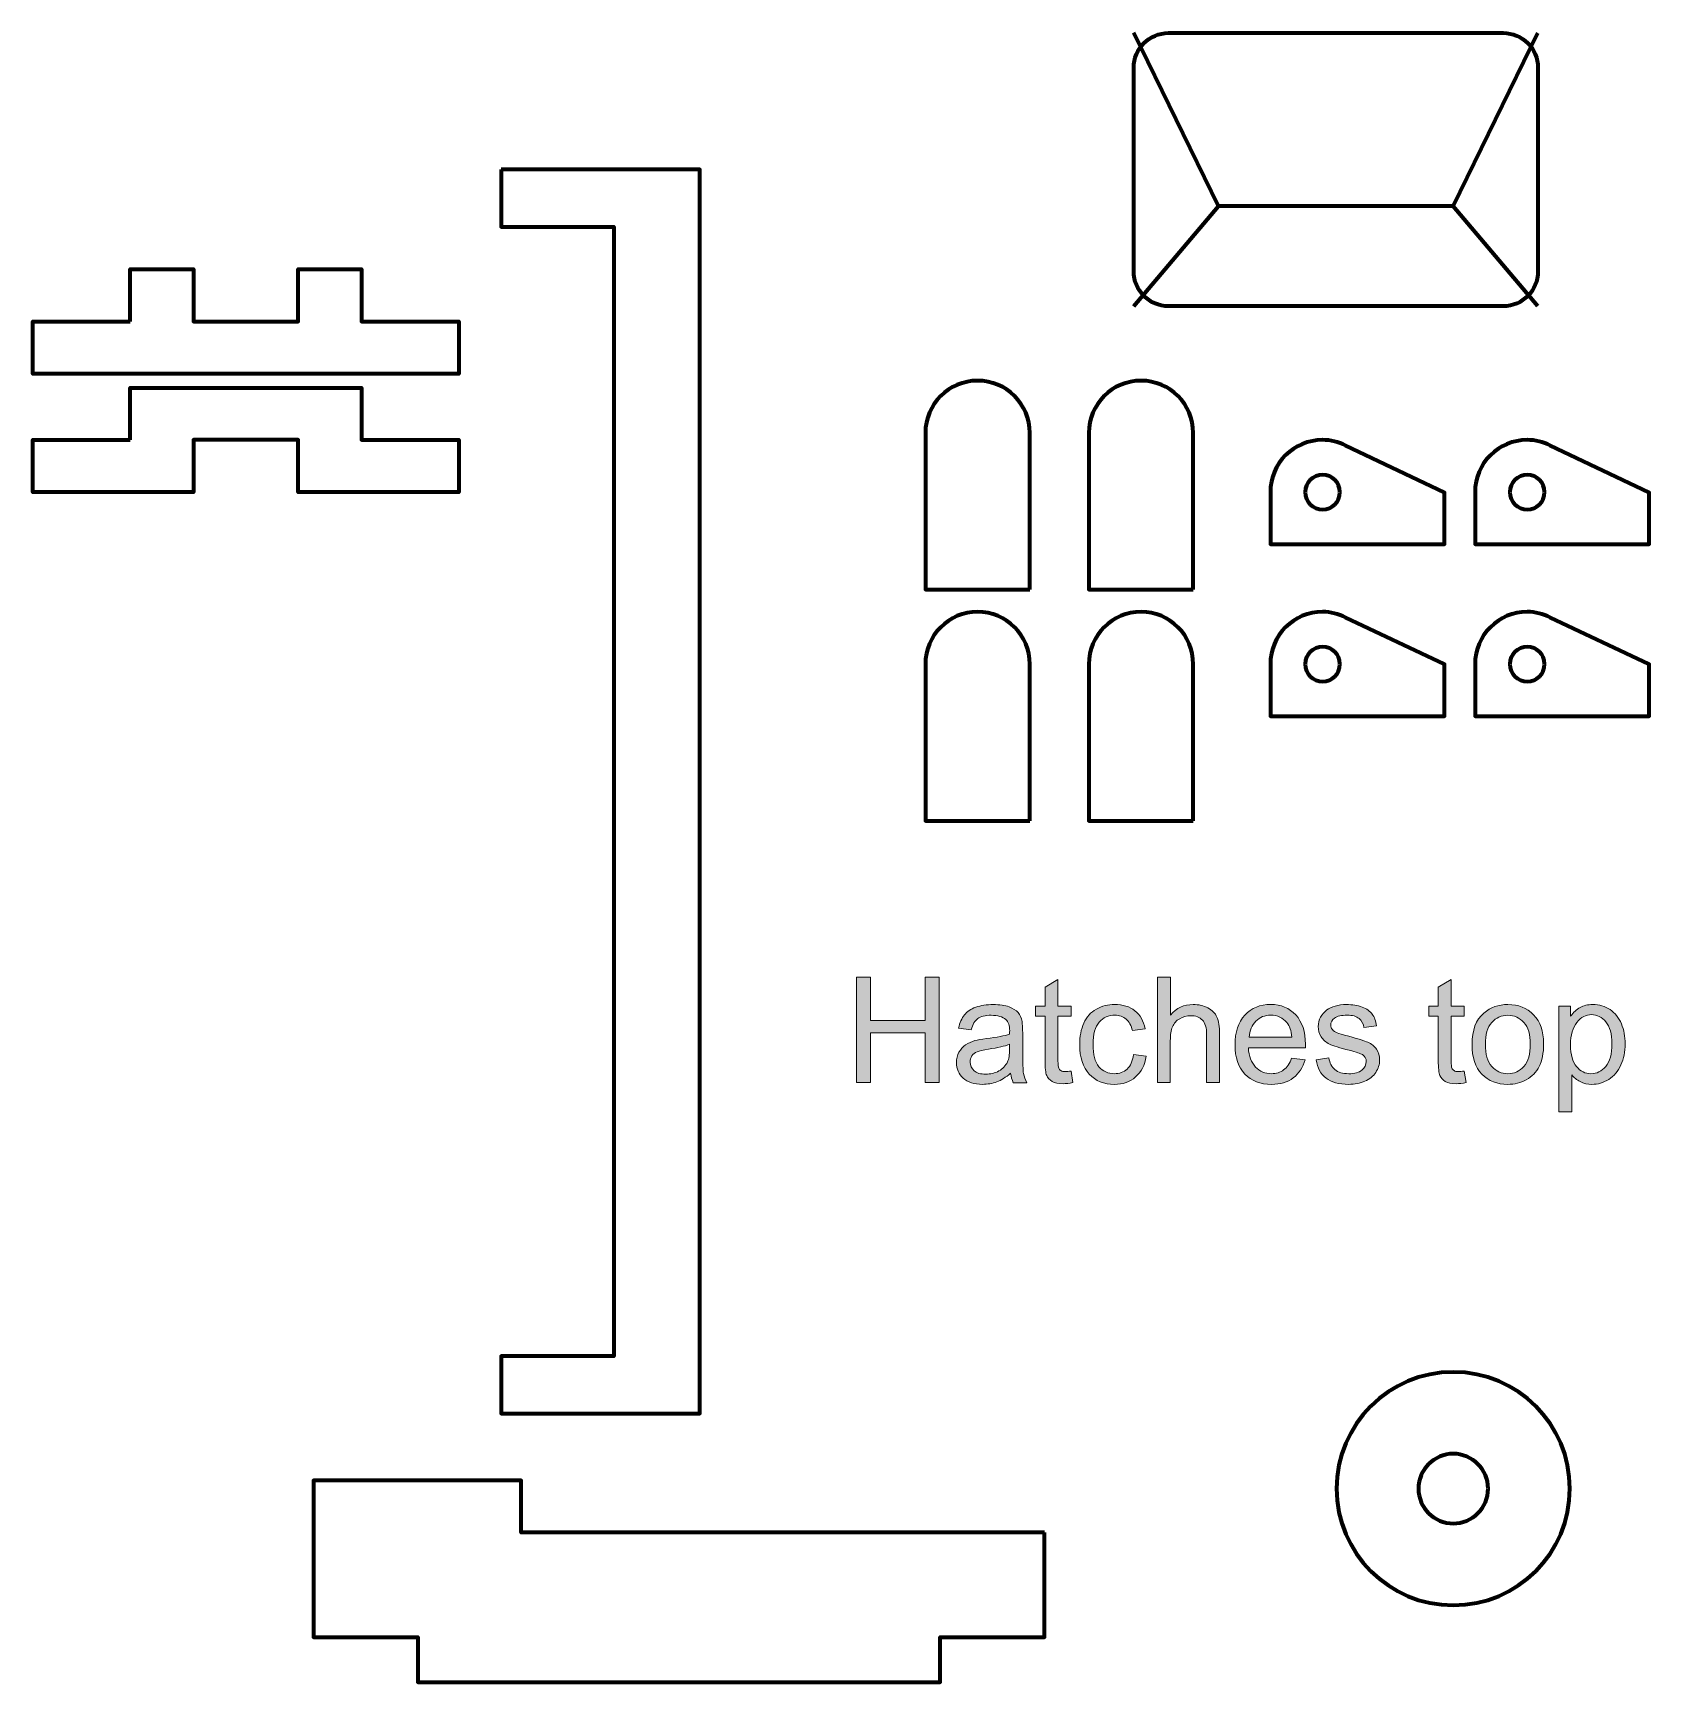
# Model space of a CAD drawing. Header units: inches. Extents: x 247 to 2765, y -1897 to -1110.
# Drawn here: x 246.86 to 293.29, y -1382.58 to -1335.19 of the extents above; entities that cross this region are included whole.
import ezdxf

# ---------------------------------------------------------------- set-up
doc = ezdxf.new("R2010")
doc.units = ezdxf.units.IN
doc.header["$MEASUREMENT"] = 0
doc.layers.add('Layer 1', color=7, linetype='Continuous')

# ---------------------------------------------------------------- blocks, each defined once
blk = doc.blocks.new('block 91')
at = {"layer": 'Layer 1', "color": 18, "lineweight": 70, "true_color": 0x010101}
blk.add_open_spline([(289.789, -1351.824), (290.026, -1351.824), (290.246, -1351.884), (290.445, -1351.981), (290.445, -1351.981), (293.287, -1353.331), (293.287, -1353.331), (293.287, -1353.331), (293.287, -1354.823), (293.287, -1354.823), (293.287, -1354.823), (288.289, -1354.823), (288.289, -1354.823), (288.289, -1354.823), (288.289, -1353.323), (288.289, -1353.323), (288.289, -1352.497), (288.961, -1351.824), (289.789, -1351.824)], degree=3, knots=[0, 0, 0, 0, 1, 1, 1, 2, 2, 2, 3, 3, 3, 4, 4, 4, 5, 5, 5, 6, 6, 6, 6], dxfattribs=at)
at = {"layer": 'Layer 1', "color": 240, "lineweight": 70, "true_color": 0xec2227}
blk.add_open_spline([(289.789, -1352.825), (290.065, -1352.825), (290.289, -1353.049), (290.289, -1353.324), (290.289, -1353.601), (290.065, -1353.824), (289.789, -1353.824), (289.513, -1353.824), (289.289, -1353.601), (289.289, -1353.324), (289.289, -1353.049), (289.513, -1352.825), (289.789, -1352.825)], degree=3, knots=[0, 0, 0, 0, 1, 1, 1, 2, 2, 2, 3, 3, 3, 4, 4, 4, 4], dxfattribs=at)
blk = doc.blocks.new('block 92')
at = {"layer": 'Layer 1', "color": 18, "lineweight": 70, "true_color": 0x010101}
blk.add_open_spline([(283.909, -1351.824), (284.146, -1351.824), (284.366, -1351.884), (284.565, -1351.981), (284.565, -1351.981), (287.407, -1353.331), (287.407, -1353.331), (287.407, -1353.331), (287.407, -1354.823), (287.407, -1354.823), (287.407, -1354.823), (282.409, -1354.823), (282.409, -1354.823), (282.409, -1354.823), (282.409, -1353.323), (282.409, -1353.323), (282.409, -1352.497), (283.081, -1351.824), (283.909, -1351.824)], degree=3, knots=[0, 0, 0, 0, 1, 1, 1, 2, 2, 2, 3, 3, 3, 4, 4, 4, 5, 5, 5, 6, 6, 6, 6], dxfattribs=at)
at = {"layer": 'Layer 1', "color": 240, "lineweight": 70, "true_color": 0xec2227}
blk.add_open_spline([(283.909, -1352.825), (284.186, -1352.825), (284.409, -1353.049), (284.409, -1353.324), (284.409, -1353.601), (284.186, -1353.824), (283.909, -1353.824), (283.634, -1353.824), (283.41, -1353.601), (283.41, -1353.324), (283.41, -1353.049), (283.634, -1352.825), (283.909, -1352.825)], degree=3, knots=[0, 0, 0, 0, 1, 1, 1, 2, 2, 2, 3, 3, 3, 4, 4, 4, 4], dxfattribs=at)
blk = doc.blocks.new('block 94')
at = {"layer": 'Layer 1', "color": 18, "lineweight": 70, "true_color": 0x010101}
blk.add_open_spline([(289.789, -1346.883), (290.026, -1346.883), (290.246, -1346.942), (290.445, -1347.04), (290.445, -1347.04), (293.287, -1348.39), (293.287, -1348.39), (293.287, -1348.39), (293.287, -1349.882), (293.287, -1349.882), (293.287, -1349.882), (288.289, -1349.882), (288.289, -1349.882), (288.289, -1349.882), (288.289, -1348.382), (288.289, -1348.382), (288.289, -1347.555), (288.961, -1346.883), (289.789, -1346.883)], degree=3, knots=[0, 0, 0, 0, 1, 1, 1, 2, 2, 2, 3, 3, 3, 4, 4, 4, 5, 5, 5, 6, 6, 6, 6], dxfattribs=at)
at = {"layer": 'Layer 1', "color": 240, "lineweight": 70, "true_color": 0xec2227}
blk.add_open_spline([(289.789, -1347.883), (290.065, -1347.883), (290.289, -1348.107), (290.289, -1348.383), (290.289, -1348.659), (290.065, -1348.883), (289.789, -1348.883), (289.513, -1348.883), (289.289, -1348.659), (289.289, -1348.383), (289.289, -1348.107), (289.513, -1347.883), (289.789, -1347.883)], degree=3, knots=[0, 0, 0, 0, 1, 1, 1, 2, 2, 2, 3, 3, 3, 4, 4, 4, 4], dxfattribs=at)
blk = doc.blocks.new('block 95')
at = {"layer": 'Layer 1', "color": 18, "lineweight": 70, "true_color": 0x010101}
blk.add_open_spline([(283.909, -1346.883), (284.146, -1346.883), (284.366, -1346.942), (284.565, -1347.04), (284.565, -1347.04), (287.407, -1348.39), (287.407, -1348.39), (287.407, -1348.39), (287.407, -1349.882), (287.407, -1349.882), (287.407, -1349.882), (282.409, -1349.882), (282.409, -1349.882), (282.409, -1349.882), (282.409, -1348.382), (282.409, -1348.382), (282.409, -1347.555), (283.081, -1346.883), (283.909, -1346.883)], degree=3, knots=[0, 0, 0, 0, 1, 1, 1, 2, 2, 2, 3, 3, 3, 4, 4, 4, 5, 5, 5, 6, 6, 6, 6], dxfattribs=at)
at = {"layer": 'Layer 1', "color": 240, "lineweight": 70, "true_color": 0xec2227}
blk.add_open_spline([(283.909, -1347.883), (284.186, -1347.883), (284.409, -1348.107), (284.409, -1348.383), (284.409, -1348.659), (284.186, -1348.883), (283.909, -1348.883), (283.634, -1348.883), (283.41, -1348.659), (283.41, -1348.383), (283.41, -1348.107), (283.634, -1347.883), (283.909, -1347.883)], degree=3, knots=[0, 0, 0, 0, 1, 1, 1, 2, 2, 2, 3, 3, 3, 4, 4, 4, 4], dxfattribs=at)
blk = doc.blocks.new('block 97')
at = {"layer": 'Layer 1', "color": 18, "lineweight": 70, "true_color": 0x010101}
blk.add_lwpolyline([(287.664, -1340.162), (280.917, -1340.162)], dxfattribs=at)
blk.add_open_spline([(279.484, -1335.188), (278.933, -1335.188), (278.485, -1335.635), (278.485, -1336.188), (278.485, -1336.188), (278.485, -1342.04), (278.485, -1342.04), (278.485, -1342.591), (278.933, -1343.04), (279.484, -1343.04), (279.484, -1343.04), (289.097, -1343.04), (289.097, -1343.04), (289.649, -1343.04), (290.097, -1342.591), (290.097, -1342.04), (290.097, -1342.04), (290.097, -1336.188), (290.097, -1336.188), (290.097, -1335.635), (289.649, -1335.188), (289.097, -1335.188), (289.097, -1335.188), (279.484, -1335.188), (279.484, -1335.188)], degree=3, knots=[0, 0, 0, 0, 1, 1, 1, 2, 2, 2, 3, 3, 3, 4, 4, 4, 5, 5, 5, 6, 6, 6, 7, 7, 7, 8, 8, 8, 8], dxfattribs=at)
blk = doc.blocks.new('block 96')
at = {"layer": 'Layer 1', "color": 240, "lineweight": 70, "true_color": 0xec2227}
for points in [[(278.485, -1343.04), (280.917, -1340.162), (278.485, -1335.188)], [(290.097, -1343.04), (287.664, -1340.162), (290.097, -1335.188)]]:
    blk.add_lwpolyline(points, dxfattribs=at)
at = {"layer": 'Layer 1'}
blk.add_blockref('block 97', (0, 0), dxfattribs=at)
blk = doc.blocks.new('block 98')
at = {"layer": 'Layer 1', "color": 18, "lineweight": 70, "true_color": 0x010101}
blk.add_open_spline([(287.664, -1373.669), (289.515, -1373.669), (291.015, -1375.169), (291.015, -1377.021), (291.015, -1378.871), (289.515, -1380.372), (287.664, -1380.372), (285.813, -1380.372), (284.313, -1378.871), (284.313, -1377.021), (284.313, -1375.169), (285.813, -1373.669), (287.664, -1373.669)], degree=3, knots=[0, 0, 0, 0, 1, 1, 1, 2, 2, 2, 3, 3, 3, 4, 4, 4, 4], dxfattribs=at)
at = {"layer": 'Layer 1', "color": 240, "lineweight": 70, "true_color": 0xec2227}
blk.add_open_spline([(287.664, -1376.02), (288.216, -1376.02), (288.664, -1376.468), (288.664, -1377.021), (288.664, -1377.573), (288.216, -1378.021), (287.664, -1378.021), (287.111, -1378.021), (286.664, -1377.573), (286.664, -1377.021), (286.664, -1376.468), (287.111, -1376.02), (287.664, -1376.02)], degree=3, knots=[0, 0, 0, 0, 1, 1, 1, 2, 2, 2, 3, 3, 3, 4, 4, 4, 4], dxfattribs=at)
blk = doc.blocks.new('block 130')
at = {"layer": 'Layer 1', "true_color": 0x3cb54a}
h = blk.add_hatch(color=95, dxfattribs=at)
h.dxf.hatch_style = 2
h.paths.add_polyline_path([(270.519, -1365.353), (270.519, -1362.323), (270.921, -1362.323), (270.921, -1363.566), (272.496, -1363.566), (272.496, -1362.323), (272.897, -1362.323), (272.897, -1365.353), (272.496, -1365.353), (272.496, -1363.925), (270.921, -1363.925), (270.921, -1365.353)])
h = blk.add_hatch(color=95, dxfattribs=at)
h.dxf.hatch_style = 2
edge = h.paths.add_edge_path()
edge.add_spline(control_points=[(276.683, -1365.02), (276.683, -1365.02), (276.736, -1365.349), (276.736, -1365.349), (276.631, -1365.371), (276.538, -1365.383), (276.455, -1365.383), (276.32, -1365.383), (276.215, -1365.361), (276.141, -1365.318), (276.066, -1365.275), (276.014, -1365.22), (275.984, -1365.149), (275.953, -1365.079), (275.938, -1364.933), (275.938, -1364.71), (275.938, -1364.71), (275.938, -1363.447), (275.938, -1363.447), (275.938, -1363.447), (275.665, -1363.447), (275.665, -1363.447), (275.665, -1363.447), (275.665, -1363.158), (275.665, -1363.158), (275.665, -1363.158), (275.938, -1363.158), (275.938, -1363.158), (275.938, -1363.158), (275.938, -1362.614), (275.938, -1362.614), (275.938, -1362.614), (276.308, -1362.391), (276.308, -1362.391), (276.308, -1362.391), (276.308, -1363.158), (276.308, -1363.158), (276.308, -1363.158), (276.683, -1363.158), (276.683, -1363.158), (276.683, -1363.158), (276.683, -1363.447), (276.683, -1363.447), (276.683, -1363.447), (276.308, -1363.447), (276.308, -1363.447), (276.308, -1363.447), (276.308, -1364.731), (276.308, -1364.731), (276.308, -1364.838), (276.315, -1364.905), (276.328, -1364.935), (276.341, -1364.966), (276.363, -1364.99), (276.393, -1365.008), (276.422, -1365.026), (276.465, -1365.035), (276.519, -1365.035), (276.561, -1365.035), (276.616, -1365.03), (276.683, -1365.02)], knot_values=[0, 0, 0, 0, 1, 1, 1, 2, 2, 2, 3, 3, 3, 4, 4, 4, 5, 5, 5, 6, 6, 6, 7, 7, 7, 8, 8, 8, 9, 9, 9, 10, 10, 10, 11, 11, 11, 12, 12, 12, 13, 13, 13, 14, 14, 14, 15, 15, 15, 16, 16, 16, 17, 17, 17, 18, 18, 18, 19, 19, 19, 20, 20, 20, 20], degree=3, periodic=1)
h = blk.add_hatch(color=95, dxfattribs=at)
h.dxf.hatch_style = 2
edge = h.paths.add_edge_path()
edge.add_spline(control_points=[(279.163, -1365.353), (279.163, -1365.353), (279.163, -1362.323), (279.163, -1362.323), (279.163, -1362.323), (279.536, -1362.323), (279.536, -1362.323), (279.536, -1362.323), (279.536, -1363.41), (279.536, -1363.41), (279.709, -1363.209), (279.928, -1363.108), (280.193, -1363.108), (280.355, -1363.108), (280.496, -1363.14), (280.616, -1363.204), (280.736, -1363.268), (280.822, -1363.357), (280.874, -1363.47), (280.925, -1363.582), (280.951, -1363.746), (280.951, -1363.962), (280.951, -1363.962), (280.951, -1365.353), (280.951, -1365.353), (280.951, -1365.353), (280.579, -1365.353), (280.579, -1365.353), (280.579, -1365.353), (280.579, -1363.962), (280.579, -1363.962), (280.579, -1363.776), (280.539, -1363.64), (280.457, -1363.556), (280.377, -1363.472), (280.263, -1363.429), (280.115, -1363.429), (280.005, -1363.429), (279.902, -1363.458), (279.804, -1363.515), (279.707, -1363.572), (279.638, -1363.65), (279.597, -1363.747), (279.555, -1363.845), (279.535, -1363.98), (279.535, -1364.152), (279.535, -1364.152), (279.535, -1365.353), (279.535, -1365.353), (279.535, -1365.353), (279.163, -1365.353), (279.163, -1365.353), (279.163, -1365.353), (279.163, -1365.353), (279.163, -1365.353)], knot_values=[0, 0, 0, 0, 1, 1, 1, 2, 2, 2, 3, 3, 3, 4, 4, 4, 5, 5, 5, 6, 6, 6, 7, 7, 7, 8, 8, 8, 9, 9, 9, 10, 10, 10, 11, 11, 11, 12, 12, 12, 13, 13, 13, 14, 14, 14, 15, 15, 15, 16, 16, 16, 17, 17, 17, 18, 18, 18, 18], degree=3, periodic=1)
h = blk.add_hatch(color=95, dxfattribs=at)
h.dxf.hatch_style = 2
edge = h.paths.add_edge_path()
edge.add_spline(control_points=[(287.977, -1365.02), (287.977, -1365.02), (288.031, -1365.349), (288.031, -1365.349), (287.926, -1365.371), (287.832, -1365.383), (287.749, -1365.383), (287.614, -1365.383), (287.51, -1365.361), (287.435, -1365.318), (287.361, -1365.275), (287.308, -1365.22), (287.278, -1365.149), (287.248, -1365.079), (287.233, -1364.933), (287.233, -1364.71), (287.233, -1364.71), (287.233, -1363.447), (287.233, -1363.447), (287.233, -1363.447), (286.96, -1363.447), (286.96, -1363.447), (286.96, -1363.447), (286.96, -1363.158), (286.96, -1363.158), (286.96, -1363.158), (287.233, -1363.158), (287.233, -1363.158), (287.233, -1363.158), (287.233, -1362.614), (287.233, -1362.614), (287.233, -1362.614), (287.603, -1362.391), (287.603, -1362.391), (287.603, -1362.391), (287.603, -1363.158), (287.603, -1363.158), (287.603, -1363.158), (287.977, -1363.158), (287.977, -1363.158), (287.977, -1363.158), (287.977, -1363.447), (287.977, -1363.447), (287.977, -1363.447), (287.603, -1363.447), (287.603, -1363.447), (287.603, -1363.447), (287.603, -1364.731), (287.603, -1364.731), (287.603, -1364.838), (287.61, -1364.905), (287.623, -1364.935), (287.636, -1364.966), (287.657, -1364.99), (287.687, -1365.008), (287.717, -1365.026), (287.759, -1365.035), (287.814, -1365.035), (287.855, -1365.035), (287.91, -1365.03), (287.977, -1365.02)], knot_values=[0, 0, 0, 0, 1, 1, 1, 2, 2, 2, 3, 3, 3, 4, 4, 4, 5, 5, 5, 6, 6, 6, 7, 7, 7, 8, 8, 8, 9, 9, 9, 10, 10, 10, 11, 11, 11, 12, 12, 12, 13, 13, 13, 14, 14, 14, 15, 15, 15, 16, 16, 16, 17, 17, 17, 18, 18, 18, 19, 19, 19, 20, 20, 20, 20], degree=3, periodic=1)
h = blk.add_hatch(color=95, dxfattribs=at)
h.dxf.hatch_style = 2
edge = h.paths.add_edge_path()
edge.add_spline(control_points=[(274.949, -1365.082), (274.81, -1365.199), (274.678, -1365.281), (274.551, -1365.33), (274.423, -1365.378), (274.287, -1365.402), (274.141, -1365.402), (273.899, -1365.402), (273.714, -1365.343), (273.585, -1365.225), (273.455, -1365.107), (273.39, -1364.957), (273.39, -1364.774), (273.39, -1364.666), (273.414, -1364.568), (273.464, -1364.479), (273.513, -1364.39), (273.576, -1364.319), (273.656, -1364.266), (273.735, -1364.212), (273.824, -1364.171), (273.924, -1364.143), (273.997, -1364.124), (274.107, -1364.106), (274.254, -1364.088), (274.555, -1364.051), (274.776, -1364.009), (274.918, -1363.96), (274.92, -1363.908), (274.921, -1363.876), (274.921, -1363.863), (274.921, -1363.711), (274.885, -1363.605), (274.814, -1363.543), (274.719, -1363.459), (274.578, -1363.417), (274.391, -1363.417), (274.216, -1363.417), (274.087, -1363.448), (274.003, -1363.509), (273.92, -1363.57), (273.858, -1363.679), (273.819, -1363.834), (273.819, -1363.834), (273.455, -1363.785), (273.455, -1363.785), (273.488, -1363.629), (273.542, -1363.503), (273.618, -1363.408), (273.694, -1363.312), (273.804, -1363.239), (273.947, -1363.186), (274.091, -1363.135), (274.257, -1363.109), (274.445, -1363.109), (274.633, -1363.109), (274.785, -1363.131), (274.902, -1363.175), (275.019, -1363.219), (275.105, -1363.275), (275.16, -1363.342), (275.215, -1363.409), (275.254, -1363.493), (275.276, -1363.595), (275.288, -1363.659), (275.295, -1363.773), (275.295, -1363.939), (275.295, -1363.939), (275.295, -1364.435), (275.295, -1364.435), (275.295, -1364.78), (275.303, -1365), (275.318, -1365.091), (275.334, -1365.182), (275.366, -1365.27), (275.412, -1365.354), (275.412, -1365.354), (275.024, -1365.354), (275.024, -1365.354), (274.985, -1365.275), (274.959, -1365.185), (274.949, -1365.082)], knot_values=[0, 0, 0, 0, 1, 1, 1, 2, 2, 2, 3, 3, 3, 4, 4, 4, 5, 5, 5, 6, 6, 6, 7, 7, 7, 8, 8, 8, 9, 9, 9, 10, 10, 10, 11, 11, 11, 12, 12, 12, 13, 13, 13, 14, 14, 14, 15, 15, 15, 16, 16, 16, 17, 17, 17, 18, 18, 18, 19, 19, 19, 20, 20, 20, 21, 21, 21, 22, 22, 22, 23, 23, 23, 24, 24, 24, 25, 25, 25, 26, 26, 26, 27, 27, 27, 27], degree=3, periodic=1)
edge = h.paths.add_edge_path()
edge.add_spline(control_points=[(274.917, -1364.251), (274.782, -1364.306), (274.58, -1364.353), (274.31, -1364.391), (274.157, -1364.414), (274.049, -1364.438), (273.985, -1364.466), (273.922, -1364.493), (273.873, -1364.533), (273.838, -1364.587), (273.804, -1364.64), (273.787, -1364.698), (273.787, -1364.764), (273.787, -1364.862), (273.824, -1364.946), (273.899, -1365.011), (273.974, -1365.078), (274.084, -1365.11), (274.229, -1365.11), (274.372, -1365.11), (274.5, -1365.079), (274.612, -1365.016), (274.723, -1364.953), (274.805, -1364.868), (274.857, -1364.759), (274.897, -1364.676), (274.917, -1364.551), (274.917, -1364.387), (274.917, -1364.387), (274.917, -1364.251), (274.917, -1364.251), (274.917, -1364.251), (274.917, -1364.251), (274.917, -1364.251)], knot_values=[0, 0, 0, 0, 1, 1, 1, 2, 2, 2, 3, 3, 3, 4, 4, 4, 5, 5, 5, 6, 6, 6, 7, 7, 7, 8, 8, 8, 9, 9, 9, 10, 10, 10, 11, 11, 11, 11], degree=3, periodic=1)
h = blk.add_hatch(color=95, dxfattribs=at)
h.dxf.hatch_style = 2
edge = h.paths.add_edge_path()
edge.add_spline(control_points=[(278.479, -1364.549), (278.479, -1364.549), (278.845, -1364.596), (278.845, -1364.596), (278.805, -1364.849), (278.703, -1365.046), (278.538, -1365.189), (278.374, -1365.332), (278.171, -1365.403), (277.932, -1365.403), (277.63, -1365.403), (277.39, -1365.304), (277.206, -1365.108), (277.024, -1364.912), (276.933, -1364.631), (276.933, -1364.264), (276.933, -1364.026), (276.972, -1363.819), (277.051, -1363.641), (277.13, -1363.463), (277.249, -1363.33), (277.41, -1363.241), (277.57, -1363.152), (277.745, -1363.107), (277.934, -1363.107), (278.172, -1363.107), (278.367, -1363.168), (278.518, -1363.288), (278.67, -1363.41), (278.767, -1363.58), (278.809, -1363.802), (278.809, -1363.802), (278.448, -1363.858), (278.448, -1363.858), (278.413, -1363.71), (278.353, -1363.6), (278.265, -1363.525), (278.177, -1363.451), (278.071, -1363.414), (277.948, -1363.414), (277.761, -1363.414), (277.608, -1363.481), (277.491, -1363.616), (277.374, -1363.75), (277.316, -1363.962), (277.316, -1364.253), (277.316, -1364.548), (277.371, -1364.762), (277.484, -1364.896), (277.597, -1365.03), (277.745, -1365.096), (277.927, -1365.096), (278.073, -1365.096), (278.195, -1365.051), (278.293, -1364.962), (278.39, -1364.872), (278.453, -1364.735), (278.479, -1364.549)], knot_values=[0, 0, 0, 0, 1, 1, 1, 2, 2, 2, 3, 3, 3, 4, 4, 4, 5, 5, 5, 6, 6, 6, 7, 7, 7, 8, 8, 8, 9, 9, 9, 10, 10, 10, 11, 11, 11, 12, 12, 12, 13, 13, 13, 14, 14, 14, 15, 15, 15, 16, 16, 16, 17, 17, 17, 18, 18, 18, 19, 19, 19, 19], degree=3, periodic=1)
h = blk.add_hatch(color=95, dxfattribs=at)
h.dxf.hatch_style = 2
edge = h.paths.add_edge_path()
edge.add_spline(control_points=[(283.021, -1364.646), (283.021, -1364.646), (283.405, -1364.694), (283.405, -1364.694), (283.344, -1364.918), (283.232, -1365.093), (283.068, -1365.216), (282.904, -1365.34), (282.695, -1365.402), (282.44, -1365.402), (282.119, -1365.402), (281.864, -1365.303), (281.676, -1365.105), (281.488, -1364.907), (281.394, -1364.63), (281.394, -1364.273), (281.394, -1363.904), (281.49, -1363.618), (281.679, -1363.413), (281.869, -1363.209), (282.116, -1363.107), (282.42, -1363.107), (282.713, -1363.107), (282.953, -1363.207), (283.139, -1363.407), (283.324, -1363.607), (283.418, -1363.888), (283.418, -1364.251), (283.418, -1364.273), (283.417, -1364.306), (283.416, -1364.35), (283.416, -1364.35), (281.778, -1364.35), (281.778, -1364.35), (281.792, -1364.592), (281.86, -1364.776), (281.983, -1364.904), (282.106, -1365.032), (282.259, -1365.096), (282.442, -1365.096), (282.579, -1365.096), (282.695, -1365.06), (282.791, -1364.989), (282.888, -1364.917), (282.964, -1364.802), (283.021, -1364.646)], knot_values=[0, 0, 0, 0, 1, 1, 1, 2, 2, 2, 3, 3, 3, 4, 4, 4, 5, 5, 5, 6, 6, 6, 7, 7, 7, 8, 8, 8, 9, 9, 9, 10, 10, 10, 11, 11, 11, 12, 12, 12, 13, 13, 13, 14, 14, 14, 15, 15, 15, 15], degree=3, periodic=1)
edge = h.paths.add_edge_path()
edge.add_spline(control_points=[(281.799, -1364.045), (281.799, -1364.045), (283.025, -1364.045), (283.025, -1364.045), (283.008, -1363.86), (282.961, -1363.721), (282.884, -1363.628), (282.766, -1363.486), (282.612, -1363.414), (282.423, -1363.414), (282.253, -1363.414), (282.109, -1363.471), (281.992, -1363.585), (281.876, -1363.7), (281.811, -1363.853), (281.799, -1364.045)], knot_values=[0, 0, 0, 0, 1, 1, 1, 2, 2, 2, 3, 3, 3, 4, 4, 4, 5, 5, 5, 5], degree=3, periodic=1)
h = blk.add_hatch(color=95, dxfattribs=at)
h.dxf.hatch_style = 2
edge = h.paths.add_edge_path()
edge.add_spline(control_points=[(283.723, -1364.698), (283.723, -1364.698), (284.091, -1364.64), (284.091, -1364.64), (284.112, -1364.787), (284.17, -1364.9), (284.263, -1364.979), (284.358, -1365.058), (284.49, -1365.097), (284.659, -1365.097), (284.83, -1365.097), (284.957, -1365.062), (285.039, -1364.992), (285.122, -1364.923), (285.164, -1364.841), (285.164, -1364.748), (285.164, -1364.664), (285.127, -1364.597), (285.054, -1364.549), (285.003, -1364.516), (284.876, -1364.474), (284.674, -1364.423), (284.401, -1364.355), (284.212, -1364.295), (284.107, -1364.244), (284.001, -1364.194), (283.922, -1364.124), (283.866, -1364.036), (283.812, -1363.947), (283.785, -1363.849), (283.785, -1363.741), (283.785, -1363.643), (283.807, -1363.553), (283.852, -1363.469), (283.897, -1363.386), (283.958, -1363.316), (284.036, -1363.261), (284.093, -1363.218), (284.172, -1363.182), (284.272, -1363.152), (284.372, -1363.123), (284.479, -1363.108), (284.594, -1363.108), (284.765, -1363.108), (284.917, -1363.133), (285.047, -1363.182), (285.177, -1363.232), (285.274, -1363.299), (285.335, -1363.384), (285.397, -1363.468), (285.44, -1363.582), (285.463, -1363.724), (285.463, -1363.724), (285.099, -1363.773), (285.099, -1363.773), (285.083, -1363.661), (285.035, -1363.573), (284.956, -1363.509), (284.877, -1363.445), (284.765, -1363.414), (284.621, -1363.414), (284.45, -1363.414), (284.328, -1363.442), (284.255, -1363.498), (284.182, -1363.554), (284.144, -1363.621), (284.144, -1363.697), (284.144, -1363.745), (284.16, -1363.789), (284.19, -1363.827), (284.22, -1363.867), (284.268, -1363.9), (284.333, -1363.926), (284.37, -1363.94), (284.479, -1363.972), (284.661, -1364.021), (284.924, -1364.092), (285.109, -1364.149), (285.213, -1364.194), (285.317, -1364.239), (285.398, -1364.304), (285.458, -1364.389), (285.517, -1364.475), (285.547, -1364.581), (285.547, -1364.708), (285.547, -1364.832), (285.51, -1364.949), (285.437, -1365.058), (285.365, -1365.167), (285.261, -1365.252), (285.124, -1365.312), (284.988, -1365.372), (284.833, -1365.402), (284.661, -1365.402), (284.376, -1365.402), (284.158, -1365.343), (284.009, -1365.225), (283.859, -1365.106), (283.764, -1364.931), (283.723, -1364.698)], knot_values=[0, 0, 0, 0, 1, 1, 1, 2, 2, 2, 3, 3, 3, 4, 4, 4, 5, 5, 5, 6, 6, 6, 7, 7, 7, 8, 8, 8, 9, 9, 9, 10, 10, 10, 11, 11, 11, 12, 12, 12, 13, 13, 13, 14, 14, 14, 15, 15, 15, 16, 16, 16, 17, 17, 17, 18, 18, 18, 19, 19, 19, 20, 20, 20, 21, 21, 21, 22, 22, 22, 23, 23, 23, 24, 24, 24, 25, 25, 25, 26, 26, 26, 27, 27, 27, 28, 28, 28, 29, 29, 29, 30, 30, 30, 31, 31, 31, 32, 32, 32, 33, 33, 33, 33], degree=3, periodic=1)
h = blk.add_hatch(color=95, dxfattribs=at)
h.dxf.hatch_style = 2
edge = h.paths.add_edge_path()
edge.add_spline(control_points=[(288.202, -1364.255), (288.202, -1363.849), (288.315, -1363.548), (288.541, -1363.352), (288.73, -1363.189), (288.961, -1363.108), (289.232, -1363.108), (289.534, -1363.108), (289.781, -1363.207), (289.972, -1363.405), (290.164, -1363.603), (290.259, -1363.876), (290.259, -1364.224), (290.259, -1364.507), (290.217, -1364.729), (290.133, -1364.891), (290.048, -1365.053), (289.924, -1365.179), (289.762, -1365.268), (289.6, -1365.358), (289.423, -1365.403), (289.232, -1365.403), (288.924, -1365.403), (288.677, -1365.304), (288.487, -1365.107), (288.298, -1364.91), (288.202, -1364.626), (288.202, -1364.255)], knot_values=[0, 0, 0, 0, 1, 1, 1, 2, 2, 2, 3, 3, 3, 4, 4, 4, 5, 5, 5, 6, 6, 6, 7, 7, 7, 8, 8, 8, 9, 9, 9, 9], degree=3, periodic=1)
edge = h.paths.add_edge_path()
edge.add_spline(control_points=[(288.585, -1364.255), (288.585, -1364.537), (288.646, -1364.747), (288.769, -1364.887), (288.891, -1365.027), (289.046, -1365.097), (289.232, -1365.097), (289.416, -1365.097), (289.57, -1365.027), (289.693, -1364.886), (289.816, -1364.745), (289.877, -1364.531), (289.877, -1364.243), (289.877, -1363.972), (289.815, -1363.766), (289.693, -1363.626), (289.569, -1363.486), (289.416, -1363.416), (289.232, -1363.416), (289.047, -1363.416), (288.892, -1363.486), (288.769, -1363.625), (288.646, -1363.764), (288.585, -1363.974), (288.585, -1364.255)], knot_values=[0, 0, 0, 0, 1, 1, 1, 2, 2, 2, 3, 3, 3, 4, 4, 4, 5, 5, 5, 6, 6, 6, 7, 7, 7, 8, 8, 8, 8], degree=3, periodic=1)
h = blk.add_hatch(color=95, dxfattribs=at)
h.dxf.hatch_style = 2
edge = h.paths.add_edge_path()
edge.add_spline(control_points=[(290.696, -1366.194), (290.696, -1366.194), (290.696, -1363.158), (290.696, -1363.158), (290.696, -1363.158), (291.035, -1363.158), (291.035, -1363.158), (291.035, -1363.158), (291.035, -1363.444), (291.035, -1363.444), (291.115, -1363.332), (291.205, -1363.248), (291.305, -1363.193), (291.406, -1363.137), (291.529, -1363.109), (291.671, -1363.109), (291.859, -1363.109), (292.024, -1363.157), (292.167, -1363.254), (292.311, -1363.349), (292.419, -1363.486), (292.492, -1363.662), (292.565, -1363.838), (292.602, -1364.03), (292.602, -1364.24), (292.602, -1364.464), (292.562, -1364.666), (292.481, -1364.846), (292.4, -1365.026), (292.283, -1365.164), (292.129, -1365.26), (291.976, -1365.356), (291.814, -1365.403), (291.644, -1365.403), (291.52, -1365.403), (291.409, -1365.377), (291.311, -1365.325), (291.213, -1365.272), (291.132, -1365.206), (291.068, -1365.126), (291.068, -1365.126), (291.068, -1366.195), (291.068, -1366.195), (291.068, -1366.195), (290.696, -1366.195), (290.696, -1366.195), (290.696, -1366.195), (290.696, -1366.194), (290.696, -1366.194)], knot_values=[0, 0, 0, 0, 1, 1, 1, 2, 2, 2, 3, 3, 3, 4, 4, 4, 5, 5, 5, 6, 6, 6, 7, 7, 7, 8, 8, 8, 9, 9, 9, 10, 10, 10, 11, 11, 11, 12, 12, 12, 13, 13, 13, 14, 14, 14, 15, 15, 15, 16, 16, 16, 16], degree=3, periodic=1)
edge = h.paths.add_edge_path()
edge.add_spline(control_points=[(291.033, -1364.268), (291.033, -1364.55), (291.09, -1364.759), (291.203, -1364.893), (291.318, -1365.029), (291.457, -1365.096), (291.62, -1365.096), (291.785, -1365.096), (291.927, -1365.026), (292.044, -1364.886), (292.162, -1364.746), (292.221, -1364.53), (292.221, -1364.236), (292.221, -1363.956), (292.164, -1363.746), (292.048, -1363.608), (291.933, -1363.469), (291.796, -1363.399), (291.636, -1363.399), (291.478, -1363.399), (291.337, -1363.473), (291.215, -1363.621), (291.094, -1363.77), (291.033, -1363.985), (291.033, -1364.268)], knot_values=[0, 0, 0, 0, 1, 1, 1, 2, 2, 2, 3, 3, 3, 4, 4, 4, 5, 5, 5, 6, 6, 6, 7, 7, 7, 8, 8, 8, 8], degree=3, periodic=1)
at = {"layer": 'Layer 1', "lineweight": 0}
blk.add_lwpolyline([(270.519, -1365.353), (270.519, -1362.323), (270.921, -1362.323), (270.921, -1363.566), (272.496, -1363.566), (272.496, -1362.323), (272.897, -1362.323), (272.897, -1365.353), (272.496, -1365.353), (272.496, -1363.925), (270.921, -1363.925), (270.921, -1365.353), (270.519, -1365.353)], dxfattribs=at)
for points, knots in [([(276.683, -1365.02), (276.683, -1365.02), (276.736, -1365.349), (276.736, -1365.349), (276.631, -1365.371), (276.538, -1365.383), (276.455, -1365.383), (276.32, -1365.383), (276.215, -1365.361), (276.141, -1365.318), (276.066, -1365.275), (276.014, -1365.22), (275.984, -1365.149), (275.953, -1365.079), (275.938, -1364.933), (275.938, -1364.71), (275.938, -1364.71), (275.938, -1363.447), (275.938, -1363.447), (275.938, -1363.447), (275.665, -1363.447), (275.665, -1363.447), (275.665, -1363.447), (275.665, -1363.158), (275.665, -1363.158), (275.665, -1363.158), (275.938, -1363.158), (275.938, -1363.158), (275.938, -1363.158), (275.938, -1362.614), (275.938, -1362.614), (275.938, -1362.614), (276.308, -1362.391), (276.308, -1362.391), (276.308, -1362.391), (276.308, -1363.158), (276.308, -1363.158), (276.308, -1363.158), (276.683, -1363.158), (276.683, -1363.158), (276.683, -1363.158), (276.683, -1363.447), (276.683, -1363.447), (276.683, -1363.447), (276.308, -1363.447), (276.308, -1363.447), (276.308, -1363.447), (276.308, -1364.731), (276.308, -1364.731), (276.308, -1364.838), (276.315, -1364.905), (276.328, -1364.935), (276.341, -1364.966), (276.363, -1364.99), (276.393, -1365.008), (276.422, -1365.026), (276.465, -1365.035), (276.519, -1365.035), (276.561, -1365.035), (276.616, -1365.03), (276.683, -1365.02)], [0, 0, 0, 0, 1, 1, 1, 2, 2, 2, 3, 3, 3, 4, 4, 4, 5, 5, 5, 6, 6, 6, 7, 7, 7, 8, 8, 8, 9, 9, 9, 10, 10, 10, 11, 11, 11, 12, 12, 12, 13, 13, 13, 14, 14, 14, 15, 15, 15, 16, 16, 16, 17, 17, 17, 18, 18, 18, 19, 19, 19, 20, 20, 20, 20]), ([(279.163, -1365.353), (279.163, -1365.353), (279.163, -1362.323), (279.163, -1362.323), (279.163, -1362.323), (279.536, -1362.323), (279.536, -1362.323), (279.536, -1362.323), (279.536, -1363.41), (279.536, -1363.41), (279.709, -1363.209), (279.928, -1363.108), (280.193, -1363.108), (280.355, -1363.108), (280.496, -1363.14), (280.616, -1363.204), (280.736, -1363.268), (280.822, -1363.357), (280.874, -1363.47), (280.925, -1363.582), (280.951, -1363.746), (280.951, -1363.962), (280.951, -1363.962), (280.951, -1365.353), (280.951, -1365.353), (280.951, -1365.353), (280.579, -1365.353), (280.579, -1365.353), (280.579, -1365.353), (280.579, -1363.962), (280.579, -1363.962), (280.579, -1363.776), (280.539, -1363.64), (280.457, -1363.556), (280.377, -1363.472), (280.263, -1363.429), (280.115, -1363.429), (280.005, -1363.429), (279.902, -1363.458), (279.804, -1363.515), (279.707, -1363.572), (279.638, -1363.65), (279.597, -1363.747), (279.555, -1363.845), (279.535, -1363.98), (279.535, -1364.152), (279.535, -1364.152), (279.535, -1365.353), (279.535, -1365.353), (279.535, -1365.353), (279.163, -1365.353), (279.163, -1365.353), (279.163, -1365.353), (279.163, -1365.353), (279.163, -1365.353)], [0, 0, 0, 0, 1, 1, 1, 2, 2, 2, 3, 3, 3, 4, 4, 4, 5, 5, 5, 6, 6, 6, 7, 7, 7, 8, 8, 8, 9, 9, 9, 10, 10, 10, 11, 11, 11, 12, 12, 12, 13, 13, 13, 14, 14, 14, 15, 15, 15, 16, 16, 16, 17, 17, 17, 18, 18, 18, 18]), ([(287.977, -1365.02), (287.977, -1365.02), (288.031, -1365.349), (288.031, -1365.349), (287.926, -1365.371), (287.832, -1365.383), (287.749, -1365.383), (287.614, -1365.383), (287.51, -1365.361), (287.435, -1365.318), (287.361, -1365.275), (287.308, -1365.22), (287.278, -1365.149), (287.248, -1365.079), (287.233, -1364.933), (287.233, -1364.71), (287.233, -1364.71), (287.233, -1363.447), (287.233, -1363.447), (287.233, -1363.447), (286.96, -1363.447), (286.96, -1363.447), (286.96, -1363.447), (286.96, -1363.158), (286.96, -1363.158), (286.96, -1363.158), (287.233, -1363.158), (287.233, -1363.158), (287.233, -1363.158), (287.233, -1362.614), (287.233, -1362.614), (287.233, -1362.614), (287.603, -1362.391), (287.603, -1362.391), (287.603, -1362.391), (287.603, -1363.158), (287.603, -1363.158), (287.603, -1363.158), (287.977, -1363.158), (287.977, -1363.158), (287.977, -1363.158), (287.977, -1363.447), (287.977, -1363.447), (287.977, -1363.447), (287.603, -1363.447), (287.603, -1363.447), (287.603, -1363.447), (287.603, -1364.731), (287.603, -1364.731), (287.603, -1364.838), (287.61, -1364.905), (287.623, -1364.935), (287.636, -1364.966), (287.657, -1364.99), (287.687, -1365.008), (287.717, -1365.026), (287.759, -1365.035), (287.814, -1365.035), (287.855, -1365.035), (287.91, -1365.03), (287.977, -1365.02)], [0, 0, 0, 0, 1, 1, 1, 2, 2, 2, 3, 3, 3, 4, 4, 4, 5, 5, 5, 6, 6, 6, 7, 7, 7, 8, 8, 8, 9, 9, 9, 10, 10, 10, 11, 11, 11, 12, 12, 12, 13, 13, 13, 14, 14, 14, 15, 15, 15, 16, 16, 16, 17, 17, 17, 18, 18, 18, 19, 19, 19, 20, 20, 20, 20]), ([(274.949, -1365.082), (274.81, -1365.199), (274.678, -1365.281), (274.551, -1365.33), (274.423, -1365.378), (274.287, -1365.402), (274.141, -1365.402), (273.899, -1365.402), (273.714, -1365.343), (273.585, -1365.225), (273.455, -1365.107), (273.39, -1364.957), (273.39, -1364.774), (273.39, -1364.666), (273.414, -1364.568), (273.464, -1364.479), (273.513, -1364.39), (273.576, -1364.319), (273.656, -1364.266), (273.735, -1364.212), (273.824, -1364.171), (273.924, -1364.143), (273.997, -1364.124), (274.107, -1364.106), (274.254, -1364.088), (274.555, -1364.051), (274.776, -1364.009), (274.918, -1363.96), (274.92, -1363.908), (274.921, -1363.876), (274.921, -1363.863), (274.921, -1363.711), (274.885, -1363.605), (274.814, -1363.543), (274.719, -1363.459), (274.578, -1363.417), (274.391, -1363.417), (274.216, -1363.417), (274.087, -1363.448), (274.003, -1363.509), (273.92, -1363.57), (273.858, -1363.679), (273.819, -1363.834), (273.819, -1363.834), (273.455, -1363.785), (273.455, -1363.785), (273.488, -1363.629), (273.542, -1363.503), (273.618, -1363.408), (273.694, -1363.312), (273.804, -1363.239), (273.947, -1363.186), (274.091, -1363.135), (274.257, -1363.109), (274.445, -1363.109), (274.633, -1363.109), (274.785, -1363.131), (274.902, -1363.175), (275.019, -1363.219), (275.105, -1363.275), (275.16, -1363.342), (275.215, -1363.409), (275.254, -1363.493), (275.276, -1363.595), (275.288, -1363.659), (275.295, -1363.773), (275.295, -1363.939), (275.295, -1363.939), (275.295, -1364.435), (275.295, -1364.435), (275.295, -1364.78), (275.303, -1365), (275.318, -1365.091), (275.334, -1365.182), (275.366, -1365.27), (275.412, -1365.354), (275.412, -1365.354), (275.024, -1365.354), (275.024, -1365.354), (274.985, -1365.275), (274.959, -1365.185), (274.949, -1365.082)], [0, 0, 0, 0, 1, 1, 1, 2, 2, 2, 3, 3, 3, 4, 4, 4, 5, 5, 5, 6, 6, 6, 7, 7, 7, 8, 8, 8, 9, 9, 9, 10, 10, 10, 11, 11, 11, 12, 12, 12, 13, 13, 13, 14, 14, 14, 15, 15, 15, 16, 16, 16, 17, 17, 17, 18, 18, 18, 19, 19, 19, 20, 20, 20, 21, 21, 21, 22, 22, 22, 23, 23, 23, 24, 24, 24, 25, 25, 25, 26, 26, 26, 27, 27, 27, 27]), ([(278.479, -1364.549), (278.479, -1364.549), (278.845, -1364.596), (278.845, -1364.596), (278.805, -1364.849), (278.703, -1365.046), (278.538, -1365.189), (278.374, -1365.332), (278.171, -1365.403), (277.932, -1365.403), (277.63, -1365.403), (277.39, -1365.304), (277.206, -1365.108), (277.024, -1364.912), (276.933, -1364.631), (276.933, -1364.264), (276.933, -1364.026), (276.972, -1363.819), (277.051, -1363.641), (277.13, -1363.463), (277.249, -1363.33), (277.41, -1363.241), (277.57, -1363.152), (277.745, -1363.107), (277.934, -1363.107), (278.172, -1363.107), (278.367, -1363.168), (278.518, -1363.288), (278.67, -1363.41), (278.767, -1363.58), (278.809, -1363.802), (278.809, -1363.802), (278.448, -1363.858), (278.448, -1363.858), (278.413, -1363.71), (278.353, -1363.6), (278.265, -1363.525), (278.177, -1363.451), (278.071, -1363.414), (277.948, -1363.414), (277.761, -1363.414), (277.608, -1363.481), (277.491, -1363.616), (277.374, -1363.75), (277.316, -1363.962), (277.316, -1364.253), (277.316, -1364.548), (277.371, -1364.762), (277.484, -1364.896), (277.597, -1365.03), (277.745, -1365.096), (277.927, -1365.096), (278.073, -1365.096), (278.195, -1365.051), (278.293, -1364.962), (278.39, -1364.872), (278.453, -1364.735), (278.479, -1364.549)], [0, 0, 0, 0, 1, 1, 1, 2, 2, 2, 3, 3, 3, 4, 4, 4, 5, 5, 5, 6, 6, 6, 7, 7, 7, 8, 8, 8, 9, 9, 9, 10, 10, 10, 11, 11, 11, 12, 12, 12, 13, 13, 13, 14, 14, 14, 15, 15, 15, 16, 16, 16, 17, 17, 17, 18, 18, 18, 19, 19, 19, 19]), ([(283.021, -1364.646), (283.021, -1364.646), (283.405, -1364.694), (283.405, -1364.694), (283.344, -1364.918), (283.232, -1365.093), (283.068, -1365.216), (282.904, -1365.34), (282.695, -1365.402), (282.44, -1365.402), (282.119, -1365.402), (281.864, -1365.303), (281.676, -1365.105), (281.488, -1364.907), (281.394, -1364.63), (281.394, -1364.273), (281.394, -1363.904), (281.49, -1363.618), (281.679, -1363.413), (281.869, -1363.209), (282.116, -1363.107), (282.42, -1363.107), (282.713, -1363.107), (282.953, -1363.207), (283.139, -1363.407), (283.324, -1363.607), (283.418, -1363.888), (283.418, -1364.251), (283.418, -1364.273), (283.417, -1364.306), (283.416, -1364.35), (283.416, -1364.35), (281.778, -1364.35), (281.778, -1364.35), (281.792, -1364.592), (281.86, -1364.776), (281.983, -1364.904), (282.106, -1365.032), (282.259, -1365.096), (282.442, -1365.096), (282.579, -1365.096), (282.695, -1365.06), (282.791, -1364.989), (282.888, -1364.917), (282.964, -1364.802), (283.021, -1364.646)], [0, 0, 0, 0, 1, 1, 1, 2, 2, 2, 3, 3, 3, 4, 4, 4, 5, 5, 5, 6, 6, 6, 7, 7, 7, 8, 8, 8, 9, 9, 9, 10, 10, 10, 11, 11, 11, 12, 12, 12, 13, 13, 13, 14, 14, 14, 15, 15, 15, 15]), ([(281.799, -1364.045), (281.799, -1364.045), (283.025, -1364.045), (283.025, -1364.045), (283.008, -1363.86), (282.961, -1363.721), (282.884, -1363.628), (282.766, -1363.486), (282.612, -1363.414), (282.423, -1363.414), (282.253, -1363.414), (282.109, -1363.471), (281.992, -1363.585), (281.876, -1363.7), (281.811, -1363.853), (281.799, -1364.045)], [0, 0, 0, 0, 1, 1, 1, 2, 2, 2, 3, 3, 3, 4, 4, 4, 5, 5, 5, 5]), ([(283.723, -1364.698), (283.723, -1364.698), (284.091, -1364.64), (284.091, -1364.64), (284.112, -1364.787), (284.17, -1364.9), (284.263, -1364.979), (284.358, -1365.058), (284.49, -1365.097), (284.659, -1365.097), (284.83, -1365.097), (284.957, -1365.062), (285.039, -1364.992), (285.122, -1364.923), (285.164, -1364.841), (285.164, -1364.748), (285.164, -1364.664), (285.127, -1364.597), (285.054, -1364.549), (285.003, -1364.516), (284.876, -1364.474), (284.674, -1364.423), (284.401, -1364.355), (284.212, -1364.295), (284.107, -1364.244), (284.001, -1364.194), (283.922, -1364.124), (283.866, -1364.036), (283.812, -1363.947), (283.785, -1363.849), (283.785, -1363.741), (283.785, -1363.643), (283.807, -1363.553), (283.852, -1363.469), (283.897, -1363.386), (283.958, -1363.316), (284.036, -1363.261), (284.093, -1363.218), (284.172, -1363.182), (284.272, -1363.152), (284.372, -1363.123), (284.479, -1363.108), (284.594, -1363.108), (284.765, -1363.108), (284.917, -1363.133), (285.047, -1363.182), (285.177, -1363.232), (285.274, -1363.299), (285.335, -1363.384), (285.397, -1363.468), (285.44, -1363.582), (285.463, -1363.724), (285.463, -1363.724), (285.099, -1363.773), (285.099, -1363.773), (285.083, -1363.661), (285.035, -1363.573), (284.956, -1363.509), (284.877, -1363.445), (284.765, -1363.414), (284.621, -1363.414), (284.45, -1363.414), (284.328, -1363.442), (284.255, -1363.498), (284.182, -1363.554), (284.144, -1363.621), (284.144, -1363.697), (284.144, -1363.745), (284.16, -1363.789), (284.19, -1363.827), (284.22, -1363.867), (284.268, -1363.9), (284.333, -1363.926), (284.37, -1363.94), (284.479, -1363.972), (284.661, -1364.021), (284.924, -1364.092), (285.109, -1364.149), (285.213, -1364.194), (285.317, -1364.239), (285.398, -1364.304), (285.458, -1364.389), (285.517, -1364.475), (285.547, -1364.581), (285.547, -1364.708), (285.547, -1364.832), (285.51, -1364.949), (285.437, -1365.058), (285.365, -1365.167), (285.261, -1365.252), (285.124, -1365.312), (284.988, -1365.372), (284.833, -1365.402), (284.661, -1365.402), (284.376, -1365.402), (284.158, -1365.343), (284.009, -1365.225), (283.859, -1365.106), (283.764, -1364.931), (283.723, -1364.698)], [0, 0, 0, 0, 1, 1, 1, 2, 2, 2, 3, 3, 3, 4, 4, 4, 5, 5, 5, 6, 6, 6, 7, 7, 7, 8, 8, 8, 9, 9, 9, 10, 10, 10, 11, 11, 11, 12, 12, 12, 13, 13, 13, 14, 14, 14, 15, 15, 15, 16, 16, 16, 17, 17, 17, 18, 18, 18, 19, 19, 19, 20, 20, 20, 21, 21, 21, 22, 22, 22, 23, 23, 23, 24, 24, 24, 25, 25, 25, 26, 26, 26, 27, 27, 27, 28, 28, 28, 29, 29, 29, 30, 30, 30, 31, 31, 31, 32, 32, 32, 33, 33, 33, 33]), ([(288.202, -1364.255), (288.202, -1363.849), (288.315, -1363.548), (288.541, -1363.352), (288.73, -1363.189), (288.961, -1363.108), (289.232, -1363.108), (289.534, -1363.108), (289.781, -1363.207), (289.972, -1363.405), (290.164, -1363.603), (290.259, -1363.876), (290.259, -1364.224), (290.259, -1364.507), (290.217, -1364.729), (290.133, -1364.891), (290.048, -1365.053), (289.924, -1365.179), (289.762, -1365.268), (289.6, -1365.358), (289.423, -1365.403), (289.232, -1365.403), (288.924, -1365.403), (288.677, -1365.304), (288.487, -1365.107), (288.298, -1364.91), (288.202, -1364.626), (288.202, -1364.255)], [0, 0, 0, 0, 1, 1, 1, 2, 2, 2, 3, 3, 3, 4, 4, 4, 5, 5, 5, 6, 6, 6, 7, 7, 7, 8, 8, 8, 9, 9, 9, 9]), ([(288.585, -1364.255), (288.585, -1364.537), (288.646, -1364.747), (288.769, -1364.887), (288.891, -1365.027), (289.046, -1365.097), (289.232, -1365.097), (289.416, -1365.097), (289.57, -1365.027), (289.693, -1364.886), (289.816, -1364.745), (289.877, -1364.531), (289.877, -1364.243), (289.877, -1363.972), (289.815, -1363.766), (289.693, -1363.626), (289.569, -1363.486), (289.416, -1363.416), (289.232, -1363.416), (289.047, -1363.416), (288.892, -1363.486), (288.769, -1363.625), (288.646, -1363.764), (288.585, -1363.974), (288.585, -1364.255)], [0, 0, 0, 0, 1, 1, 1, 2, 2, 2, 3, 3, 3, 4, 4, 4, 5, 5, 5, 6, 6, 6, 7, 7, 7, 8, 8, 8, 8]), ([(290.696, -1366.194), (290.696, -1366.194), (290.696, -1363.158), (290.696, -1363.158), (290.696, -1363.158), (291.035, -1363.158), (291.035, -1363.158), (291.035, -1363.158), (291.035, -1363.444), (291.035, -1363.444), (291.115, -1363.332), (291.205, -1363.248), (291.305, -1363.193), (291.406, -1363.137), (291.529, -1363.109), (291.671, -1363.109), (291.859, -1363.109), (292.024, -1363.157), (292.167, -1363.254), (292.311, -1363.349), (292.419, -1363.486), (292.492, -1363.662), (292.565, -1363.838), (292.602, -1364.03), (292.602, -1364.24), (292.602, -1364.464), (292.562, -1364.666), (292.481, -1364.846), (292.4, -1365.026), (292.283, -1365.164), (292.129, -1365.26), (291.976, -1365.356), (291.814, -1365.403), (291.644, -1365.403), (291.52, -1365.403), (291.409, -1365.377), (291.311, -1365.325), (291.213, -1365.272), (291.132, -1365.206), (291.068, -1365.126), (291.068, -1365.126), (291.068, -1366.195), (291.068, -1366.195), (291.068, -1366.195), (290.696, -1366.195), (290.696, -1366.195), (290.696, -1366.195), (290.696, -1366.194), (290.696, -1366.194)], [0, 0, 0, 0, 1, 1, 1, 2, 2, 2, 3, 3, 3, 4, 4, 4, 5, 5, 5, 6, 6, 6, 7, 7, 7, 8, 8, 8, 9, 9, 9, 10, 10, 10, 11, 11, 11, 12, 12, 12, 13, 13, 13, 14, 14, 14, 15, 15, 15, 16, 16, 16, 16]), ([(291.033, -1364.268), (291.033, -1364.55), (291.09, -1364.759), (291.203, -1364.893), (291.318, -1365.029), (291.457, -1365.096), (291.62, -1365.096), (291.785, -1365.096), (291.927, -1365.026), (292.044, -1364.886), (292.162, -1364.746), (292.221, -1364.53), (292.221, -1364.236), (292.221, -1363.956), (292.164, -1363.746), (292.048, -1363.608), (291.933, -1363.469), (291.796, -1363.399), (291.636, -1363.399), (291.478, -1363.399), (291.337, -1363.473), (291.215, -1363.621), (291.094, -1363.77), (291.033, -1363.985), (291.033, -1364.268)], [0, 0, 0, 0, 1, 1, 1, 2, 2, 2, 3, 3, 3, 4, 4, 4, 5, 5, 5, 6, 6, 6, 7, 7, 7, 8, 8, 8, 8]), ([(274.917, -1364.251), (274.782, -1364.306), (274.58, -1364.353), (274.31, -1364.391), (274.157, -1364.414), (274.049, -1364.438), (273.985, -1364.466), (273.922, -1364.493), (273.873, -1364.533), (273.838, -1364.587), (273.804, -1364.64), (273.787, -1364.698), (273.787, -1364.764), (273.787, -1364.862), (273.824, -1364.946), (273.899, -1365.011), (273.974, -1365.078), (274.084, -1365.11), (274.229, -1365.11), (274.372, -1365.11), (274.5, -1365.079), (274.612, -1365.016), (274.723, -1364.953), (274.805, -1364.868), (274.857, -1364.759), (274.897, -1364.676), (274.917, -1364.551), (274.917, -1364.387), (274.917, -1364.387), (274.917, -1364.251), (274.917, -1364.251), (274.917, -1364.251), (274.917, -1364.251), (274.917, -1364.251)], [0, 0, 0, 0, 1, 1, 1, 2, 2, 2, 3, 3, 3, 4, 4, 4, 5, 5, 5, 6, 6, 6, 7, 7, 7, 8, 8, 8, 9, 9, 9, 10, 10, 10, 11, 11, 11, 11])]:
    blk.add_open_spline(points, degree=3, knots=knots, dxfattribs=at)

msp = doc.modelspace()

# ---------------------------------------------------------------- linework, layer by layer
at = {"layer": 'Layer 1', "color": 18, "lineweight": 70, "true_color": 0x010101}
for points in [[(260.311, -1339.114), (260.311, -1340.76), (263.545, -1340.76), (263.545, -1373.215), (260.311, -1373.215), (260.311, -1374.862), (266.015, -1374.862), (266.015, -1339.114), (260.311, -1339.114)], [(249.657, -1343.479), (249.657, -1341.979), (251.478, -1341.979), (251.478, -1343.479), (254.478, -1343.479), (254.478, -1341.979), (256.3, -1341.979), (256.3, -1343.479), (259.093, -1343.479), (259.093, -1344.979), (246.863, -1344.979), (246.863, -1343.479), (249.657, -1343.479)], [(249.657, -1346.883), (249.657, -1345.383), (256.3, -1345.383), (256.3, -1346.883), (259.093, -1346.883), (259.093, -1348.383), (254.478, -1348.383), (254.478, -1346.883), (251.478, -1346.883), (251.478, -1348.383), (246.863, -1348.383), (246.863, -1346.883), (249.657, -1346.883)], [(275.919, -1378.283), (260.888, -1378.283), (260.888, -1376.783), (254.919, -1376.783), (254.919, -1381.285), (257.919, -1381.285), (257.919, -1382.578), (272.919, -1382.578), (272.919, -1381.285), (275.919, -1381.285), (275.919, -1378.283)]]:
    msp.add_lwpolyline(points, dxfattribs=at)
for points in [[(275.499, -1351.182), (275.499, -1351.182), (272.499, -1351.182), (272.499, -1351.182), (272.499, -1351.182), (272.499, -1346.68), (272.499, -1346.68), (272.499, -1345.852), (273.17, -1345.18), (273.999, -1345.18), (274.827, -1345.18), (275.499, -1345.852), (275.499, -1346.68), (275.499, -1346.68), (275.499, -1351.182), (275.499, -1351.182)], [(280.194, -1351.182), (280.194, -1351.182), (277.194, -1351.182), (277.194, -1351.182), (277.194, -1351.182), (277.194, -1346.68), (277.194, -1346.68), (277.194, -1345.852), (277.866, -1345.18), (278.695, -1345.18), (279.524, -1345.18), (280.194, -1345.852), (280.194, -1346.68), (280.194, -1346.68), (280.194, -1351.182), (280.194, -1351.182)], [(275.499, -1357.826), (275.499, -1357.826), (272.499, -1357.826), (272.499, -1357.826), (272.499, -1357.826), (272.499, -1353.324), (272.499, -1353.324), (272.499, -1352.496), (273.17, -1351.824), (273.999, -1351.824), (274.827, -1351.824), (275.499, -1352.496), (275.499, -1353.324), (275.499, -1353.324), (275.499, -1357.826), (275.499, -1357.826)], [(280.194, -1357.826), (280.194, -1357.826), (277.194, -1357.826), (277.194, -1357.826), (277.194, -1357.826), (277.194, -1353.324), (277.194, -1353.324), (277.194, -1352.496), (277.866, -1351.824), (278.695, -1351.824), (279.524, -1351.824), (280.194, -1352.496), (280.194, -1353.324), (280.194, -1353.324), (280.194, -1357.826), (280.194, -1357.826)]]:
    msp.add_open_spline(points, degree=3, knots=[0, 0, 0, 0, 1, 1, 1, 2, 2, 2, 3, 3, 3, 4, 4, 4, 5, 5, 5, 5], dxfattribs=at)

# ---------------------------------------------------------------- block references
at = {"layer": 'Layer 1'}
for name in ['block 96', 'block 95', 'block 94', 'block 92', 'block 91', 'block 130', 'block 98']:
    msp.add_blockref(name, (0, 0), dxfattribs=at)

doc.saveas('drawing.dxf')
